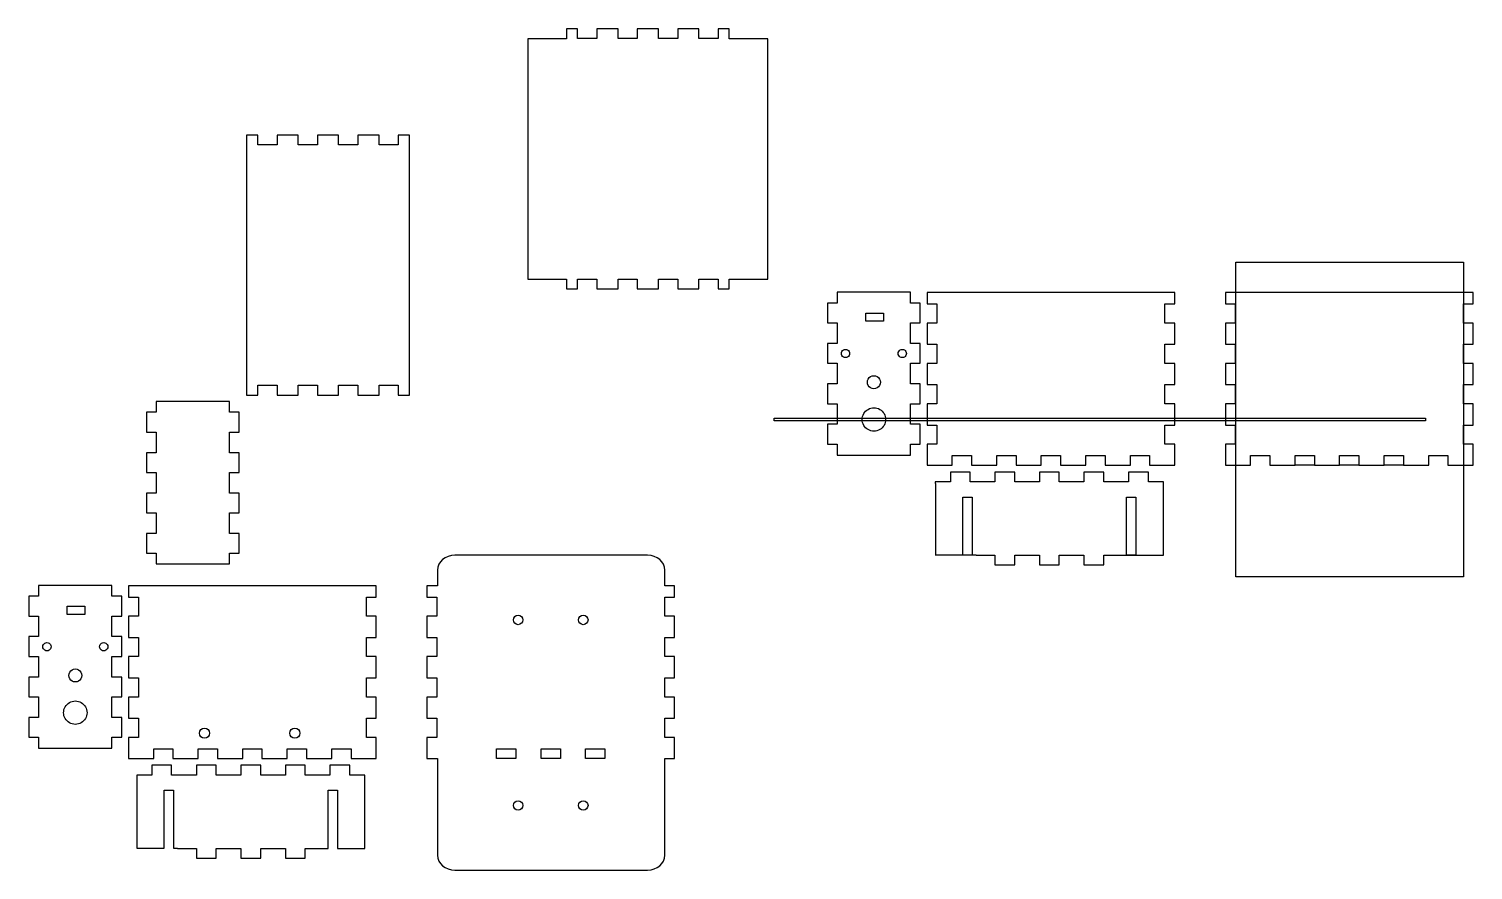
# Model space of a CAD drawing. Extents: x 31 to 474, y 30 to 289.
import ezdxf

# ---------------------------------------------------------------- set-up
doc = ezdxf.new("R2010")
doc.units = 0
doc.layers.add('newlayer', color=7, linetype='CONTINUOUS')

msp = doc.modelspace()

# ---------------------------------------------------------------- linework, layer by layer
at = {"layer": 'newlayer', "color": 7}
for points in [[(195.535903, 288.666885), (195.535903, 285.650635), (183.682569, 285.650635), (183.682569, 211.867161), (195.535903, 211.867161), (195.535903, 208.850911), (198.993125, 208.850911), (198.993125, 211.849523), (204.902153, 211.849523), (204.902153, 208.850911), (211.393264, 208.850911), (211.393264, 211.849523), (217.302292, 211.849523), (217.302292, 208.850911), (223.793403, 208.850911), (223.793403, 211.849523), (229.702431, 211.849523), (229.702431, 208.850911), (236.193542, 208.850911), (236.193542, 211.849523), (242.102569, 211.849523), (242.102569, 208.850911), (245.533333, 208.850911), (245.533333, 211.867161), (257.386667, 211.867161), (257.386667, 285.650635), (245.533333, 285.650635), (245.533333, 288.666885), (242.102569, 288.666885), (242.102569, 285.668274), (236.193542, 285.668274), (236.193542, 288.666885), (229.702431, 288.666885), (229.702431, 285.668274), (223.793403, 285.668274), (223.793403, 288.666885), (217.302292, 288.666885), (217.302292, 285.668274), (211.393264, 285.668274), (211.393264, 288.666885), (204.902153, 288.666885), (204.902153, 285.668274), (198.993125, 285.668274), (198.993125, 288.666885), (195.535903, 288.666885), (195.535903, 288.666885)], [(97.366667, 256.077778), (97.366667, 249.771875), (97.375486, 249.771875), (97.375486, 243.862847), (97.366667, 243.862847), (97.366667, 237.512847), (97.375486, 237.512847), (97.375486, 231.603819), (97.366667, 231.603819), (97.366667, 225.253819), (97.375486, 225.253819), (97.375486, 219.344792), (97.366667, 219.344792), (97.366667, 212.994792), (97.375486, 212.994792), (97.375486, 207.085764), (97.366667, 207.085764), (97.366667, 200.735764), (97.375486, 200.735764), (97.375486, 194.826736), (97.366667, 194.826736), (97.366667, 188.476736), (97.375486, 188.476736), (97.375486, 182.567708), (97.366667, 182.567708), (97.366667, 176.261806), (100.823889, 176.261806), (100.823889, 179.260417), (106.732917, 179.260417), (106.732917, 176.261806), (113.224028, 176.261806), (113.224028, 179.260417), (119.133056, 179.260417), (119.133056, 176.261806), (125.624167, 176.261806), (125.624167, 179.260417), (131.533194, 179.260417), (131.533194, 176.261806), (138.024306, 176.261806), (138.024306, 179.260417), (143.933333, 179.260417), (143.933333, 176.261806), (147.364097, 176.261806), (147.364097, 256.077778), (143.933333, 256.077778), (143.933333, 253.079167), (138.024306, 253.079167), (138.024306, 256.077778), (131.533194, 256.077778), (131.533194, 253.079167), (125.624167, 253.079167), (125.624167, 256.077778), (119.133056, 256.077778), (119.133056, 253.079167), (113.224028, 253.079167), (113.224028, 256.077778), (106.732917, 256.077778), (106.732917, 253.079167), (100.823889, 253.079167), (100.823889, 256.077778), (97.366667, 256.077778), (97.366667, 256.077778)], [(401.029368, 217.094137), (470.875806, 217.094137), (470.875806, 120.449477), (401.029368, 120.449477), (401.029368, 217.094137)], [(275.655876, 161.222121), (278.654487, 161.222121), (278.654487, 157.853093), (286.953593, 157.853093), (286.953593, 157.861899), (292.862621, 157.861899), (292.862621, 157.853093), (301.161704, 157.853093), (301.161704, 161.222121), (304.160315, 161.222121), (304.160315, 167.307538), (301.161704, 167.307538), (301.161704, 173.62226), (304.160315, 173.62226), (304.160315, 179.707677), (301.161704, 179.707677), (301.161704, 186.022399), (304.160315, 186.022399), (304.160315, 192.107816), (301.161704, 192.107816), (301.161704, 198.422538), (304.160315, 198.422538), (304.160315, 204.507955), (301.161704, 204.507955), (301.161704, 207.850524), (278.654487, 207.850524), (278.654487, 204.507955), (275.655876, 204.507955), (275.655876, 198.422538), (278.654487, 198.422538), (278.654487, 192.107816), (275.655876, 192.107816), (275.655876, 186.022399), (278.654487, 186.022399), (278.654487, 179.707677), (275.655876, 179.707677), (275.655876, 173.62226), (278.654487, 173.62226), (278.654487, 167.307538), (275.655876, 167.307538), (275.655876, 161.222121), (275.655876, 161.222121)], [(306.240547, 207.732329), (306.240547, 204.275107), (309.247963, 204.275107), (309.247963, 198.366079), (306.240547, 198.366079), (306.240547, 191.874968), (309.247963, 191.874968), (309.247963, 185.96594), (306.240547, 185.96594), (306.240547, 179.474829), (309.247963, 179.474829), (309.247963, 173.565802), (306.240547, 173.565802), (306.240547, 167.07469), (309.247963, 167.07469), (309.247963, 161.165663), (306.240547, 161.165663), (306.240547, 154.718649), (313.957547, 154.718649), (313.957547, 157.71726), (319.866574, 157.71726), (319.866574, 154.718649), (327.61888, 154.718649), (327.61888, 157.71726), (333.527908, 157.71726), (333.527908, 154.718649), (341.289019, 154.718649), (341.289019, 157.71726), (347.198047, 157.71726), (347.198047, 154.718649), (354.959158, 154.718649), (354.959158, 157.71726), (360.868186, 157.71726), (360.868186, 154.718649), (368.620463, 154.718649), (368.620463, 157.71726), (374.529491, 157.71726), (374.529491, 154.718649), (382.246519, 154.718649), (382.246519, 161.165663), (379.247908, 161.165663), (379.247908, 167.07469), (382.246519, 167.07469), (382.246519, 173.565802), (379.247908, 173.565802), (379.247908, 179.474829), (382.246519, 179.474829), (382.246519, 185.96594), (379.247908, 185.96594), (379.247908, 191.874968), (382.246519, 191.874968), (382.246519, 198.366079), (379.247908, 198.366079), (379.247908, 204.275107), (382.246519, 204.275107), (382.246519, 207.732329), (374.529491, 207.732329), (374.529491, 207.71469), (368.620463, 207.71469), (368.620463, 207.732329), (360.868186, 207.732329), (360.868186, 207.71469), (354.959158, 207.71469), (354.959158, 207.732329), (347.198047, 207.732329), (347.198047, 207.71469), (341.289019, 207.71469), (341.289019, 207.732329), (333.527908, 207.732329), (333.527908, 207.71469), (327.61888, 207.71469), (327.61888, 207.732329), (319.866574, 207.732329), (319.866574, 207.71469), (313.957547, 207.71469), (313.957547, 207.732329), (306.240547, 207.732329), (306.240547, 207.732329)], [(397.807067, 207.732329), (397.807067, 204.275107), (400.814484, 204.275107), (400.814484, 198.366079), (397.807067, 198.366079), (397.807067, 191.874968), (400.814484, 191.874968), (400.814484, 185.96594), (397.807067, 185.96594), (397.807067, 179.474829), (400.814484, 179.474829), (400.814484, 173.565802), (397.807067, 173.565802), (397.807067, 167.07469), (400.814484, 167.07469), (400.814484, 161.165663), (397.807067, 161.165663), (397.807067, 154.718649), (405.524067, 154.718649), (405.524067, 157.71726), (411.433095, 157.71726), (411.433095, 154.718649), (419.1854, 154.718649), (419.1854, 157.71726), (425.094428, 157.71726), (425.094428, 154.718649), (432.855539, 154.718649), (432.855539, 157.71726), (438.764567, 157.71726), (438.764567, 154.718649), (446.525678, 154.718649), (446.525678, 157.71726), (452.434706, 157.71726), (452.434706, 154.718649), (460.186984, 154.718649), (460.186984, 157.71726), (466.096011, 157.71726), (466.096011, 154.718649), (473.813039, 154.718649), (473.813039, 161.165663), (470.814428, 161.165663), (470.814428, 167.07469), (473.813039, 167.07469), (473.813039, 173.565802), (470.814428, 173.565802), (470.814428, 179.474829), (473.813039, 179.474829), (473.813039, 185.96594), (470.814428, 185.96594), (470.814428, 191.874968), (473.813039, 191.874968), (473.813039, 198.366079), (470.814428, 198.366079), (470.814428, 204.275107), (473.813039, 204.275107), (473.813039, 207.732329), (466.096011, 207.732329), (466.096011, 207.71469), (460.186984, 207.71469), (460.186984, 207.732329), (452.434706, 207.732329), (452.434706, 207.71469), (446.525678, 207.71469), (446.525678, 207.732329), (438.764567, 207.732329), (438.764567, 207.71469), (432.855539, 207.71469), (432.855539, 207.732329), (425.094428, 207.732329), (425.094428, 207.71469), (419.1854, 207.71469), (419.1854, 207.732329), (411.433095, 207.732329), (411.433095, 207.71469), (405.524067, 207.71469), (405.524067, 207.732329), (397.807067, 207.732329), (397.807067, 207.732329)], [(287.4229, 198.951815), (287.4229, 201.451815), (292.8229, 201.451815), (292.8229, 198.951815), (287.4229, 198.951815)], [(281.198095, 190.291813), (281.198095, 190.291813)], [(298.618096, 190.291813), (298.618096, 190.291813)], [(289.90808, 182.201812), (289.90808, 182.201812)], [(289.908108, 182.201815), (289.908108, 182.201815)], [(69.645462, 174.330138), (69.645462, 170.987569), (66.646851, 170.987569), (66.646851, 164.902152), (69.645462, 164.902152), (69.645462, 158.58743), (66.646851, 158.58743), (66.646851, 152.502013), (69.645462, 152.502013), (69.645462, 146.187291), (66.646851, 146.187291), (66.646851, 140.101874), (69.645462, 140.101874), (69.645462, 133.787152), (66.646851, 133.787152), (66.646851, 127.701736), (69.645462, 127.701736), (69.645462, 124.438541), (92.143865, 124.438541), (92.143865, 127.701736), (95.142476, 127.701736), (95.142476, 133.787152), (92.143865, 133.787152), (92.143865, 140.101874), (95.142476, 140.101874), (95.142476, 146.187291), (92.143865, 146.187291), (92.143865, 152.502013), (95.142476, 152.502013), (95.142476, 158.58743), (92.143865, 158.58743), (92.143865, 164.902152), (95.142476, 164.902152), (95.142476, 170.987569), (92.143865, 170.987569), (92.143865, 174.330138), (69.645462, 174.330138), (69.645462, 174.330138)], [(259.340898, 169.221815), (459.24091, 169.221815), (459.24091, 168.321815), (259.340898, 168.321815), (259.340898, 169.221815)], [(289.908091, 172.371813), (289.908091, 172.371813)], [(289.908097, 172.371816), (289.908097, 172.371816)], [(419.1854, 157.717263), (425.094428, 157.717263), (425.094428, 154.718652), (419.1854, 154.718652), (419.1854, 157.717263)], [(432.855539, 157.717263), (438.764567, 157.717263), (438.764567, 154.718652), (432.855539, 154.718652), (432.855539, 157.717263)], [(446.525678, 157.717263), (452.434706, 157.717263), (452.434706, 154.718652), (446.525678, 154.718652), (446.525678, 157.717263)], [(313.384297, 152.619621), (313.384297, 149.62101), (308.762908, 149.62101), (308.762908, 149.14476), (308.806991, 149.14476), (308.806991, 127.193163), (308.762908, 127.193163), (308.762908, 127.184357), (321.286519, 127.184357), (321.286519, 127.122621), (327.054436, 127.122621), (327.054436, 124.115191), (333.139852, 124.115191), (333.139852, 127.122621), (340.715741, 127.122621), (340.715741, 124.115191), (346.809991, 124.115191), (346.809991, 127.122621), (354.38588, 127.122621), (354.38588, 124.115191), (360.471297, 124.115191), (360.471297, 127.122621), (368.047214, 127.122621), (368.047214, 127.078524), (374.141436, 127.078524), (374.141436, 127.122621), (378.762824, 127.122621), (378.762824, 135.324705), (378.789353, 135.324705), (378.789353, 141.410121), (378.762824, 141.410121), (378.762824, 149.621024), (374.141436, 149.621024), (374.141436, 152.619635), (368.047214, 152.619635), (368.047214, 149.621024), (360.471297, 149.621024), (360.471297, 152.619635), (354.38588, 152.619635), (354.38588, 149.621024), (346.809991, 149.621024), (346.809991, 152.619635), (340.715741, 152.619635), (340.715741, 149.621024), (333.139852, 149.621024), (333.139852, 152.619635), (327.054436, 152.619635), (327.054436, 149.621024), (319.469714, 149.621024), (319.469714, 152.619635), (313.384297, 152.619635), (313.384297, 152.619621)], [(317.221814, 144.979614), (320.071813, 144.979614), (320.071813, 127.079614), (317.221814, 127.079614), (317.221814, 144.979614)], [(367.480398, 144.979614), (370.330398, 144.979614), (370.330398, 127.079614), (367.480398, 127.079614), (367.480398, 144.979614)], [(220.415556, 127.102222), (161.316458, 127.102222), (161.316458, 127.102222)], [(155.945417, 122.560208), (155.945417, 117.744792), (152.7175, 117.744792), (152.7175, 114.287569), (155.724931, 114.287569), (155.724931, 108.378542), (152.7175, 108.378542), (152.7175, 101.887431), (155.724931, 101.887431), (155.724931, 95.978403), (152.7175, 95.978403), (152.7175, 89.487292), (155.724931, 89.487292), (155.724931, 83.578264), (152.7175, 83.578264), (152.7175, 77.087153), (155.724931, 77.087153), (155.724931, 71.178125), (152.7175, 71.178125), (152.7175, 64.731111), (155.945417, 64.731111), (155.945417, 35.009583)], [(225.786597, 35.009583), (225.786597, 64.731111), (228.723472, 64.731111), (228.723472, 71.178125), (225.786597, 71.178125), (225.786597, 77.087153), (228.723472, 77.087153), (228.723472, 83.578264), (225.786597, 83.578264), (225.786597, 89.487292), (228.723472, 89.487292), (228.723472, 95.978403), (225.786597, 95.978403), (225.786597, 101.887431), (228.723472, 101.887431), (228.723472, 108.378542), (225.786597, 108.378542), (225.786597, 114.287569), (228.723472, 114.287569), (228.723472, 117.744792), (225.786597, 117.744792), (225.786597, 122.560208)], [(30.56936, 71.234584), (33.567971, 71.234584), (33.567971, 67.865556), (41.867068, 67.865556), (41.867068, 67.874361), (47.776096, 67.874361), (47.776096, 67.865556), (56.075193, 67.865556), (56.075193, 71.234584), (59.073804, 71.234584), (59.073804, 77.32), (56.075193, 77.32), (56.075193, 83.634722), (59.073804, 83.634722), (59.073804, 89.720139), (56.075193, 89.720139), (56.075193, 96.034861), (59.073804, 96.034861), (59.073804, 102.120278), (56.075193, 102.120278), (56.075193, 108.435), (59.073804, 108.435), (59.073804, 114.520417), (56.075193, 114.520417), (56.075193, 117.862986), (33.567971, 117.862986), (33.567971, 114.520417), (30.56936, 114.520417), (30.56936, 108.435), (33.567971, 108.435), (33.567971, 102.120278), (30.56936, 102.120278), (30.56936, 96.034861), (33.567971, 96.034861), (33.567971, 89.720139), (30.56936, 89.720139), (30.56936, 83.634722), (33.567971, 83.634722), (33.567971, 77.32), (30.56936, 77.32), (30.56936, 71.234584), (30.56936, 71.234584)], [(61.154028, 117.744792), (61.154028, 114.287569), (64.161458, 114.287569), (64.161458, 108.378542), (61.154028, 108.378542), (61.154028, 101.887431), (64.161458, 101.887431), (64.161458, 95.978403), (61.154028, 95.978403), (61.154028, 89.487292), (64.161458, 89.487292), (64.161458, 83.578264), (61.154028, 83.578264), (61.154028, 77.087153), (64.161458, 77.087153), (64.161458, 71.178125), (61.154028, 71.178125), (61.154028, 64.731111), (68.871042, 64.731111), (68.871042, 67.729722), (74.780069, 67.729722), (74.780069, 64.731111), (82.532361, 64.731111), (82.532361, 67.729722), (88.441389, 67.729722), (88.441389, 64.731111), (96.2025, 64.731111), (96.2025, 67.729722), (102.111528, 67.729722), (102.111528, 64.731111), (109.872639, 64.731111), (109.872639, 67.729722), (115.781667, 67.729722), (115.781667, 64.731111), (123.533958, 64.731111), (123.533958, 67.729722), (129.442986, 67.729722), (129.442986, 64.731111), (137.16, 64.731111), (137.16, 71.178125), (134.161389, 71.178125), (134.161389, 77.087153), (137.16, 77.087153), (137.16, 83.578264), (134.161389, 83.578264), (134.161389, 89.487292), (137.16, 89.487292), (137.16, 95.978403), (134.161389, 95.978403), (134.161389, 101.887431), (137.16, 101.887431), (137.16, 108.378542), (134.161389, 108.378542), (134.161389, 114.287569), (137.16, 114.287569), (137.16, 117.744792), (129.442986, 117.744792), (129.442986, 117.727153), (123.533958, 117.727153), (123.533958, 117.744792), (115.781667, 117.744792), (115.781667, 117.727153), (109.872639, 117.727153), (109.872639, 117.744792), (102.111528, 117.744792), (102.111528, 117.727153), (96.2025, 117.727153), (96.2025, 117.744792), (88.441389, 117.744792), (88.441389, 117.727153), (82.532361, 117.727153), (82.532361, 117.744792), (74.780069, 117.744792), (74.780069, 117.727153), (68.871042, 117.727153), (68.871042, 117.744792), (61.154028, 117.744792), (61.154028, 117.744792)], [(42.33637, 108.964277), (42.33637, 111.464277), (47.73637, 111.464277), (47.73637, 108.964277), (42.33637, 108.964277)], [(182.170486, 107.243333), (182.170486, 107.243333)], [(202.170486, 107.243333), (202.170486, 107.243333)], [(36.111579, 100.304275), (36.111579, 100.304275)], [(53.531579, 100.304275), (53.531579, 100.304275)], [(44.821575, 92.214275), (44.821575, 92.214275)], [(44.821575, 82.384275), (44.821575, 82.384275)], [(86.024012, 72.508207), (86.024012, 72.508207)], [(113.724013, 72.508207), (113.724013, 72.508207)], [(174.098881, 67.729722), (180.007909, 67.729722), (180.007909, 64.731111), (174.098881, 64.731111), (174.098881, 67.729722)], [(187.76902, 67.729722), (193.678048, 67.729722), (193.678048, 64.731111), (187.76902, 64.731111), (187.76902, 67.729722)], [(201.439159, 67.729722), (207.348187, 67.729722), (207.348187, 64.731111), (201.439159, 64.731111), (201.439159, 67.729722)], [(68.297778, 62.632083), (68.297778, 59.633472), (63.676389, 59.633472), (63.676389, 59.157222), (63.720486, 59.157222), (63.720486, 37.205625), (63.676389, 37.205625), (63.676389, 37.196806), (72.134236, 37.196806), (72.134236, 54.994444), (74.982917, 54.994444), (74.982917, 37.196806), (76.2, 37.196806), (76.2, 37.135069), (81.967917, 37.135069), (81.967917, 34.127639), (88.053333, 34.127639), (88.053333, 37.135069), (95.629236, 37.135069), (95.629236, 34.127639), (101.723472, 34.127639), (101.723472, 37.135069), (109.299375, 37.135069), (109.299375, 34.127639), (115.384792, 34.127639), (115.384792, 37.135069), (122.39625, 37.135069), (122.39625, 54.994444), (125.244931, 54.994444), (125.244931, 37.090972), (129.054931, 37.090972), (129.054931, 37.135069), (133.676319, 37.135069), (133.676319, 45.337153), (133.702778, 45.337153), (133.702778, 51.422569), (133.676319, 51.422569), (133.676319, 59.633472), (129.054931, 59.633472), (129.054931, 62.632083), (122.960694, 62.632083), (122.960694, 59.633472), (115.384792, 59.633472), (115.384792, 62.632083), (109.299375, 62.632083), (109.299375, 59.633472), (101.723472, 59.633472), (101.723472, 62.632083), (95.629236, 62.632083), (95.629236, 59.633472), (88.053333, 59.633472), (88.053333, 62.632083), (81.967917, 62.632083), (81.967917, 59.633472), (74.383194, 59.633472), (74.383194, 62.632083), (68.297778, 62.632083), (68.297778, 62.632083)], [(182.170486, 50.317637), (182.170486, 50.317637)], [(202.170486, 50.317637), (202.170486, 50.317637)], [(161.316458, 30.45875), (220.415556, 30.45875)]]:
    msp.add_lwpolyline(points, dxfattribs=at)
for points in [[(280.09708, 188.38641), (279.869906, 188.779554), (279.869906, 189.264072), (280.09708, 189.657216)], [(280.09708, 189.657216), (280.324254, 190.05036), (280.744036, 190.292312), (281.198095, 190.291813)], [(281.198095, 187.751814), (280.744036, 187.751315), (280.324254, 187.993266), (280.09708, 188.38641)], [(281.198095, 190.291813), (281.652155, 190.292312), (282.071937, 190.05036), (282.299111, 189.657216)], [(282.299111, 188.38641), (282.071937, 187.993266), (281.652155, 187.751315), (281.198095, 187.751814)], [(282.299111, 189.657216), (282.526285, 189.264072), (282.526285, 188.779554), (282.299111, 188.38641)], [(297.51708, 188.38641), (297.289906, 188.779554), (297.289906, 189.264072), (297.51708, 189.657216)], [(297.51708, 189.657216), (297.744254, 190.05036), (298.164036, 190.292312), (298.618096, 190.291813)], [(298.618096, 187.751814), (298.164036, 187.751315), (297.744254, 187.993266), (297.51708, 188.38641)], [(298.618096, 190.291813), (299.072155, 190.292312), (299.491937, 190.05036), (299.719111, 189.657216)], [(299.719111, 188.38641), (299.491937, 187.993266), (299.072155, 187.751315), (298.618096, 187.751814)], [(299.719111, 189.657216), (299.946285, 189.264072), (299.946285, 188.779554), (299.719111, 188.38641)], [(288.175586, 181.201966), (288.53297, 181.820846), (289.193422, 182.202002), (289.90808, 182.201812)], [(288.175614, 181.201969), (288.532998, 181.820849), (289.19345, 182.202005), (289.908108, 182.201815)], [(289.90808, 182.201812), (290.622738, 182.202002), (291.28319, 181.820846), (291.640574, 181.201966)], [(289.908108, 182.201815), (290.622766, 182.202005), (291.283218, 181.820849), (291.640602, 181.201969)], [(288.175586, 179.201659), (287.818202, 179.820539), (287.818202, 180.583086), (288.175586, 181.201966)], [(288.175614, 179.201661), (287.81823, 179.820542), (287.81823, 180.583088), (288.175614, 181.201969)], [(289.90808, 178.201812), (289.193422, 178.201622), (288.53297, 178.582778), (288.175586, 179.201659)], [(289.908108, 178.201815), (289.19345, 178.201625), (288.532998, 178.582781), (288.175614, 179.201661)], [(291.640574, 179.201659), (291.28319, 178.582778), (290.622738, 178.201622), (289.90808, 178.201812)], [(291.640602, 179.201661), (291.283218, 178.582781), (290.622766, 178.201625), (289.908108, 178.201815)], [(291.640574, 181.201966), (291.997958, 180.583086), (291.997958, 179.820539), (291.640574, 179.201659)], [(291.640602, 181.201969), (291.997986, 180.583088), (291.997986, 179.820542), (291.640602, 179.201661)], [(286.789602, 166.971536), (286.146311, 168.085521), (286.146311, 169.458105), (286.789602, 170.572089)], [(286.789608, 166.971539), (286.146317, 168.085524), (286.146317, 169.458108), (286.789608, 170.572092)], [(286.789602, 170.572089), (287.432893, 171.686074), (288.621707, 172.372155), (289.908091, 172.371813)], [(286.789608, 170.572092), (287.432899, 171.686076), (288.621713, 172.372158), (289.908097, 172.371816)], [(289.908091, 172.371813), (291.194476, 172.372155), (292.38329, 171.686074), (293.026581, 170.572089)], [(289.908097, 172.371816), (291.194481, 172.372158), (292.383296, 171.686076), (293.026586, 170.572092)], [(293.026581, 170.572089), (293.669872, 169.458105), (293.669872, 168.085521), (293.026581, 166.971536)], [(293.026586, 170.572092), (293.669877, 169.458108), (293.669877, 168.085524), (293.026586, 166.971539)], [(289.908091, 165.171813), (288.621707, 165.171471), (287.432893, 165.857552), (286.789602, 166.971536)], [(289.908097, 165.171816), (288.621713, 165.171474), (287.432899, 165.857555), (286.789608, 166.971539)], [(293.026581, 166.971536), (292.38329, 165.857552), (291.194476, 165.171471), (289.908091, 165.171813)], [(293.026586, 166.971539), (292.383296, 165.857555), (291.194481, 165.171474), (289.908097, 165.171816)], [(161.316458, 127.102222), (158.339923, 127.102222), (155.945417, 125.077715), (155.945417, 122.560208)], [(225.786597, 122.560208), (225.786597, 125.077715), (223.392091, 127.102222), (220.415556, 127.102222)], [(179.270486, 107.243333), (179.270486, 108.04415), (179.919674, 108.693333), (180.720486, 108.693333)], [(180.720486, 105.793333), (179.919674, 105.793333), (179.270486, 106.442523), (179.270486, 107.243333)], [(180.720486, 108.693333), (181.521299, 108.693333), (182.170486, 108.04415), (182.170486, 107.243333)], [(182.170486, 107.243333), (182.170486, 106.442523), (181.521299, 105.793333), (180.720486, 105.793333)], [(199.270486, 107.243333), (199.270486, 108.04415), (199.919673, 108.693333), (200.720486, 108.693333)], [(200.720486, 105.793333), (199.919673, 105.793333), (199.270486, 106.442523), (199.270486, 107.243333)], [(200.720486, 108.693333), (201.521299, 108.693333), (202.170486, 108.04415), (202.170486, 107.243333)], [(202.170486, 107.243333), (202.170486, 106.442523), (201.521299, 105.793333), (200.720486, 105.793333)], [(35.010564, 98.398873), (34.78339, 98.792017), (34.78339, 99.276534), (35.010564, 99.669679)], [(35.010564, 99.669679), (35.237738, 100.062823), (35.65752, 100.304774), (36.111579, 100.304275)], [(36.111579, 97.764276), (35.65752, 97.763777), (35.237738, 98.005729), (35.010564, 98.398873)], [(36.111579, 100.304275), (36.565639, 100.304774), (36.985421, 100.062823), (37.212595, 99.669679)], [(37.212595, 98.398873), (36.985421, 98.005729), (36.565639, 97.763777), (36.111579, 97.764276)], [(37.212595, 99.669679), (37.439769, 99.276534), (37.439769, 98.792017), (37.212595, 98.398873)], [(52.430564, 98.398873), (52.20339, 98.792017), (52.20339, 99.276534), (52.430564, 99.669679)], [(52.430564, 99.669679), (52.657738, 100.062823), (53.07752, 100.304774), (53.531579, 100.304275)], [(53.531579, 97.764276), (53.07752, 97.763777), (52.657738, 98.005729), (52.430564, 98.398873)], [(53.531579, 100.304275), (53.985639, 100.304774), (54.405421, 100.062823), (54.632595, 99.669679)], [(54.632595, 98.398873), (54.405421, 98.005729), (53.985639, 97.763777), (53.531579, 97.764276)], [(54.632595, 99.669679), (54.859769, 99.276534), (54.859769, 98.792017), (54.632595, 98.398873)], [(43.089081, 89.214121), (42.731697, 89.833001), (42.731697, 90.595548), (43.089081, 91.214428)], [(43.089081, 91.214428), (43.446465, 91.833308), (44.106917, 92.214465), (44.821575, 92.214275)], [(44.821575, 88.214274), (44.106917, 88.214084), (43.446465, 88.595241), (43.089081, 89.214121)], [(44.821575, 92.214275), (45.536233, 92.214465), (46.196685, 91.833308), (46.554069, 91.214428)], [(46.554069, 89.214121), (46.196685, 88.595241), (45.536233, 88.214084), (44.821575, 88.214274)], [(46.554069, 91.214428), (46.911453, 90.595548), (46.911453, 89.833001), (46.554069, 89.214121)], [(41.703086, 76.983999), (41.059795, 78.097983), (41.059795, 79.470567), (41.703086, 80.584552)], [(41.703086, 80.584552), (42.346377, 81.698536), (43.535191, 82.384617), (44.821575, 82.384275)], [(44.821575, 82.384275), (46.107959, 82.384617), (47.296774, 81.698536), (47.940064, 80.584552)], [(47.940064, 80.584552), (48.583355, 79.470567), (48.583355, 78.097983), (47.940064, 76.983999)], [(44.821575, 75.184275), (43.535191, 75.183933), (42.346377, 75.870014), (41.703086, 76.983999)], [(47.940064, 76.983999), (47.296774, 75.870014), (46.107959, 75.183933), (44.821575, 75.184275)], [(82.924013, 72.508207), (82.924013, 73.364248), (83.617971, 74.058207), (84.474013, 74.058207)], [(84.474013, 70.958207), (83.617971, 70.958207), (82.924013, 71.652166), (82.924013, 72.508207)], [(84.474013, 74.058207), (85.330054, 74.058207), (86.024012, 73.364248), (86.024012, 72.508207)], [(86.024012, 72.508207), (86.024012, 71.652166), (85.330054, 70.958207), (84.474013, 70.958207)], [(110.624014, 72.508207), (110.624014, 73.364248), (111.317972, 74.058207), (112.174014, 74.058207)], [(112.174014, 70.958207), (111.317972, 70.958207), (110.624014, 71.652166), (110.624014, 72.508207)], [(112.174014, 74.058207), (113.030055, 74.058207), (113.724013, 73.364248), (113.724013, 72.508207)], [(113.724013, 72.508207), (113.724013, 71.652166), (113.030055, 70.958207), (112.174014, 70.958207)], [(179.270486, 50.317637), (179.270486, 51.118454), (179.919674, 51.767637), (180.720486, 51.767637)], [(180.720486, 48.867637), (179.919674, 48.867637), (179.270486, 49.516828), (179.270486, 50.317637)], [(180.720486, 51.767637), (181.521299, 51.767637), (182.170486, 51.118454), (182.170486, 50.317637)], [(182.170486, 50.317637), (182.170486, 49.516828), (181.521299, 48.867637), (180.720486, 48.867637)], [(199.270486, 50.317637), (199.270486, 51.118454), (199.919673, 51.767637), (200.720486, 51.767637)], [(200.720486, 48.867637), (199.919673, 48.867637), (199.270486, 49.516828), (199.270486, 50.317637)], [(200.720486, 51.767637), (201.521299, 51.767637), (202.170486, 51.118454), (202.170486, 50.317637)], [(202.170486, 50.317637), (202.170486, 49.516828), (201.521299, 48.867637), (200.720486, 48.867637)], [(155.945417, 35.009583), (155.945417, 32.492076), (158.339923, 30.45875), (161.316458, 30.45875)], [(220.415556, 30.45875), (223.392091, 30.45875), (225.786597, 32.492076), (225.786597, 35.009583)]]:
    msp.add_open_spline(points, degree=3, dxfattribs=at)

doc.saveas('drawing.dxf')
